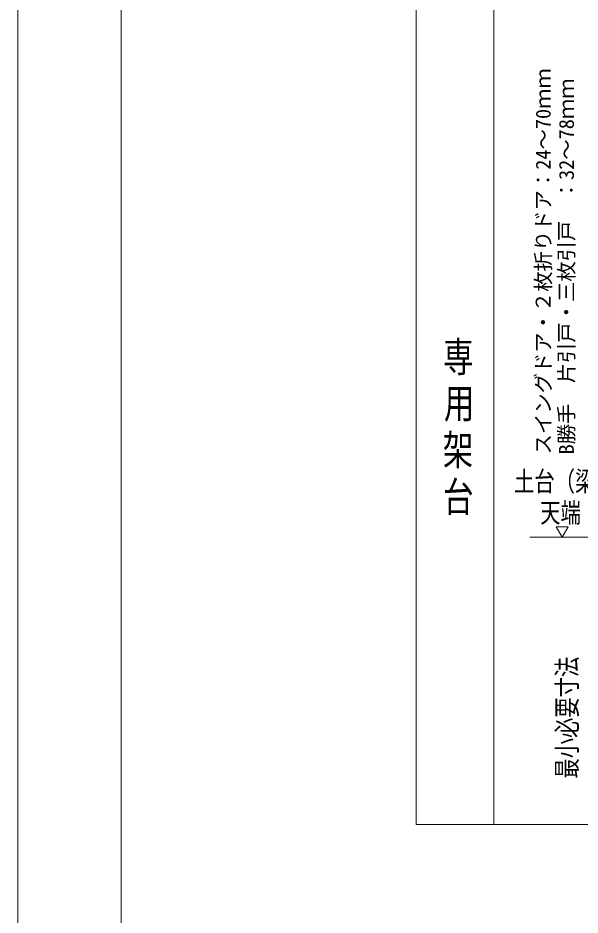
# Model space of a CAD drawing. Units: millimetres on the paper. Extents: x -305 to 305, y -152 to 152.
# Drawn here: x -301 to -246.6, y -65.4 to 21.5 of the extents above; entities that cross this region are included whole.
import ezdxf
from ezdxf.enums import TextEntityAlignment as Align

# ---------------------------------------------------------------- set-up
doc = ezdxf.new("R2010")
doc.units = ezdxf.units.MM
doc.linetypes.add('LONG_DOUBLE_CHAIN', pattern=[21.8, 18, -1, 0.6, -0.6, 0.6, -1])
for name, color, linetype, lineweight in [('0-0_PV', 7, 'Continuous', 9), ('0-1_0', 7, 'Continuous', 9), ('0-3_図面枠', 3, 'Continuous', 9), ('0-4_DEFPOINTS', 7, 'Continuous', 9)]:
    doc.layers.add(name, color=color, linetype=linetype, lineweight=lineweight)
doc.styles.add('ＭＳ ゴシック', font='')
doc.styles.get('ＭＳ ゴシック').set_extended_font_data('MS Gothic')

msp = doc.modelspace()

# ---------------------------------------------------------------- linework, layer by layer
at = {"layer": '0-0_PV'}
for p, q in [((-262.482, 105.355), (-262.482, -56.645)), ((-254.982, 105.355), (-254.982, -56.645)), ((-248.945, -27.813), (-248.368, -28.813)), ((-247.791, -27.813), (-248.945, -27.813)), ((-248.368, -28.813), (-247.791, -27.813)), ((-262.482, -56.645), (-12.482, -56.645))]:
    msp.add_line(p, q, dxfattribs=at)
at = {"layer": '0-0_PV', "linetype": 'LONG_DOUBLE_CHAIN'}
msp.add_line((-251.504, -28.813), (-221.963, -28.813), dxfattribs=at)
at = {"layer": '0-3_図面枠'}
msp.add_lwpolyline([(-291.017, -138.498), (108.983, -138.498), (108.983, 138.502), (-291.017, 138.502)], close=True, dxfattribs=at)
at = {"layer": '0-4_DEFPOINTS'}
msp.add_line((-301.017, -148.498), (-301.017, 148.502), dxfattribs=at)

# ---------------------------------------------------------------- texts
at = {"layer": '0-0_PV', "style": 'ＭＳ ゴシック', "width": 0.75}
for s, height, p in [('専', 2.889, (-259.899, -13.674)), ('用', 2.889, (-259.815, -18.17)), ('架', 2.889, (-259.925, -22.693)), ('土台（梁）', 1.921, (-253.022, -24.947)), ('台', 2.889, (-259.899, -27.218)), ('天端', 1.921, (-250.494, -27.974))]:
    msp.add_text(s, height=height, dxfattribs=at).set_placement(p, align=Align.BOTTOM_LEFT)
msp.add_text('最小必要寸法', height=1.921, rotation=90, dxfattribs=at).set_placement((-246.367, -52.186), align=Align.BOTTOM_LEFT)
at = {"layer": '0-1_0', "style": 'ＭＳ ゴシック'}
for s, p in [('スイングドア・２枚折りドア：24～70ｍｍ', (-249.054, -20.802)), ('B勝手\u3000片引戸・三枚引戸\u3000：32～78ｍｍ', (-246.804, -20.804))]:
    msp.add_text(s, height=1.443, rotation=90, dxfattribs=at).set_placement(p, align=Align.BOTTOM_LEFT)

doc.saveas('drawing.dxf')
